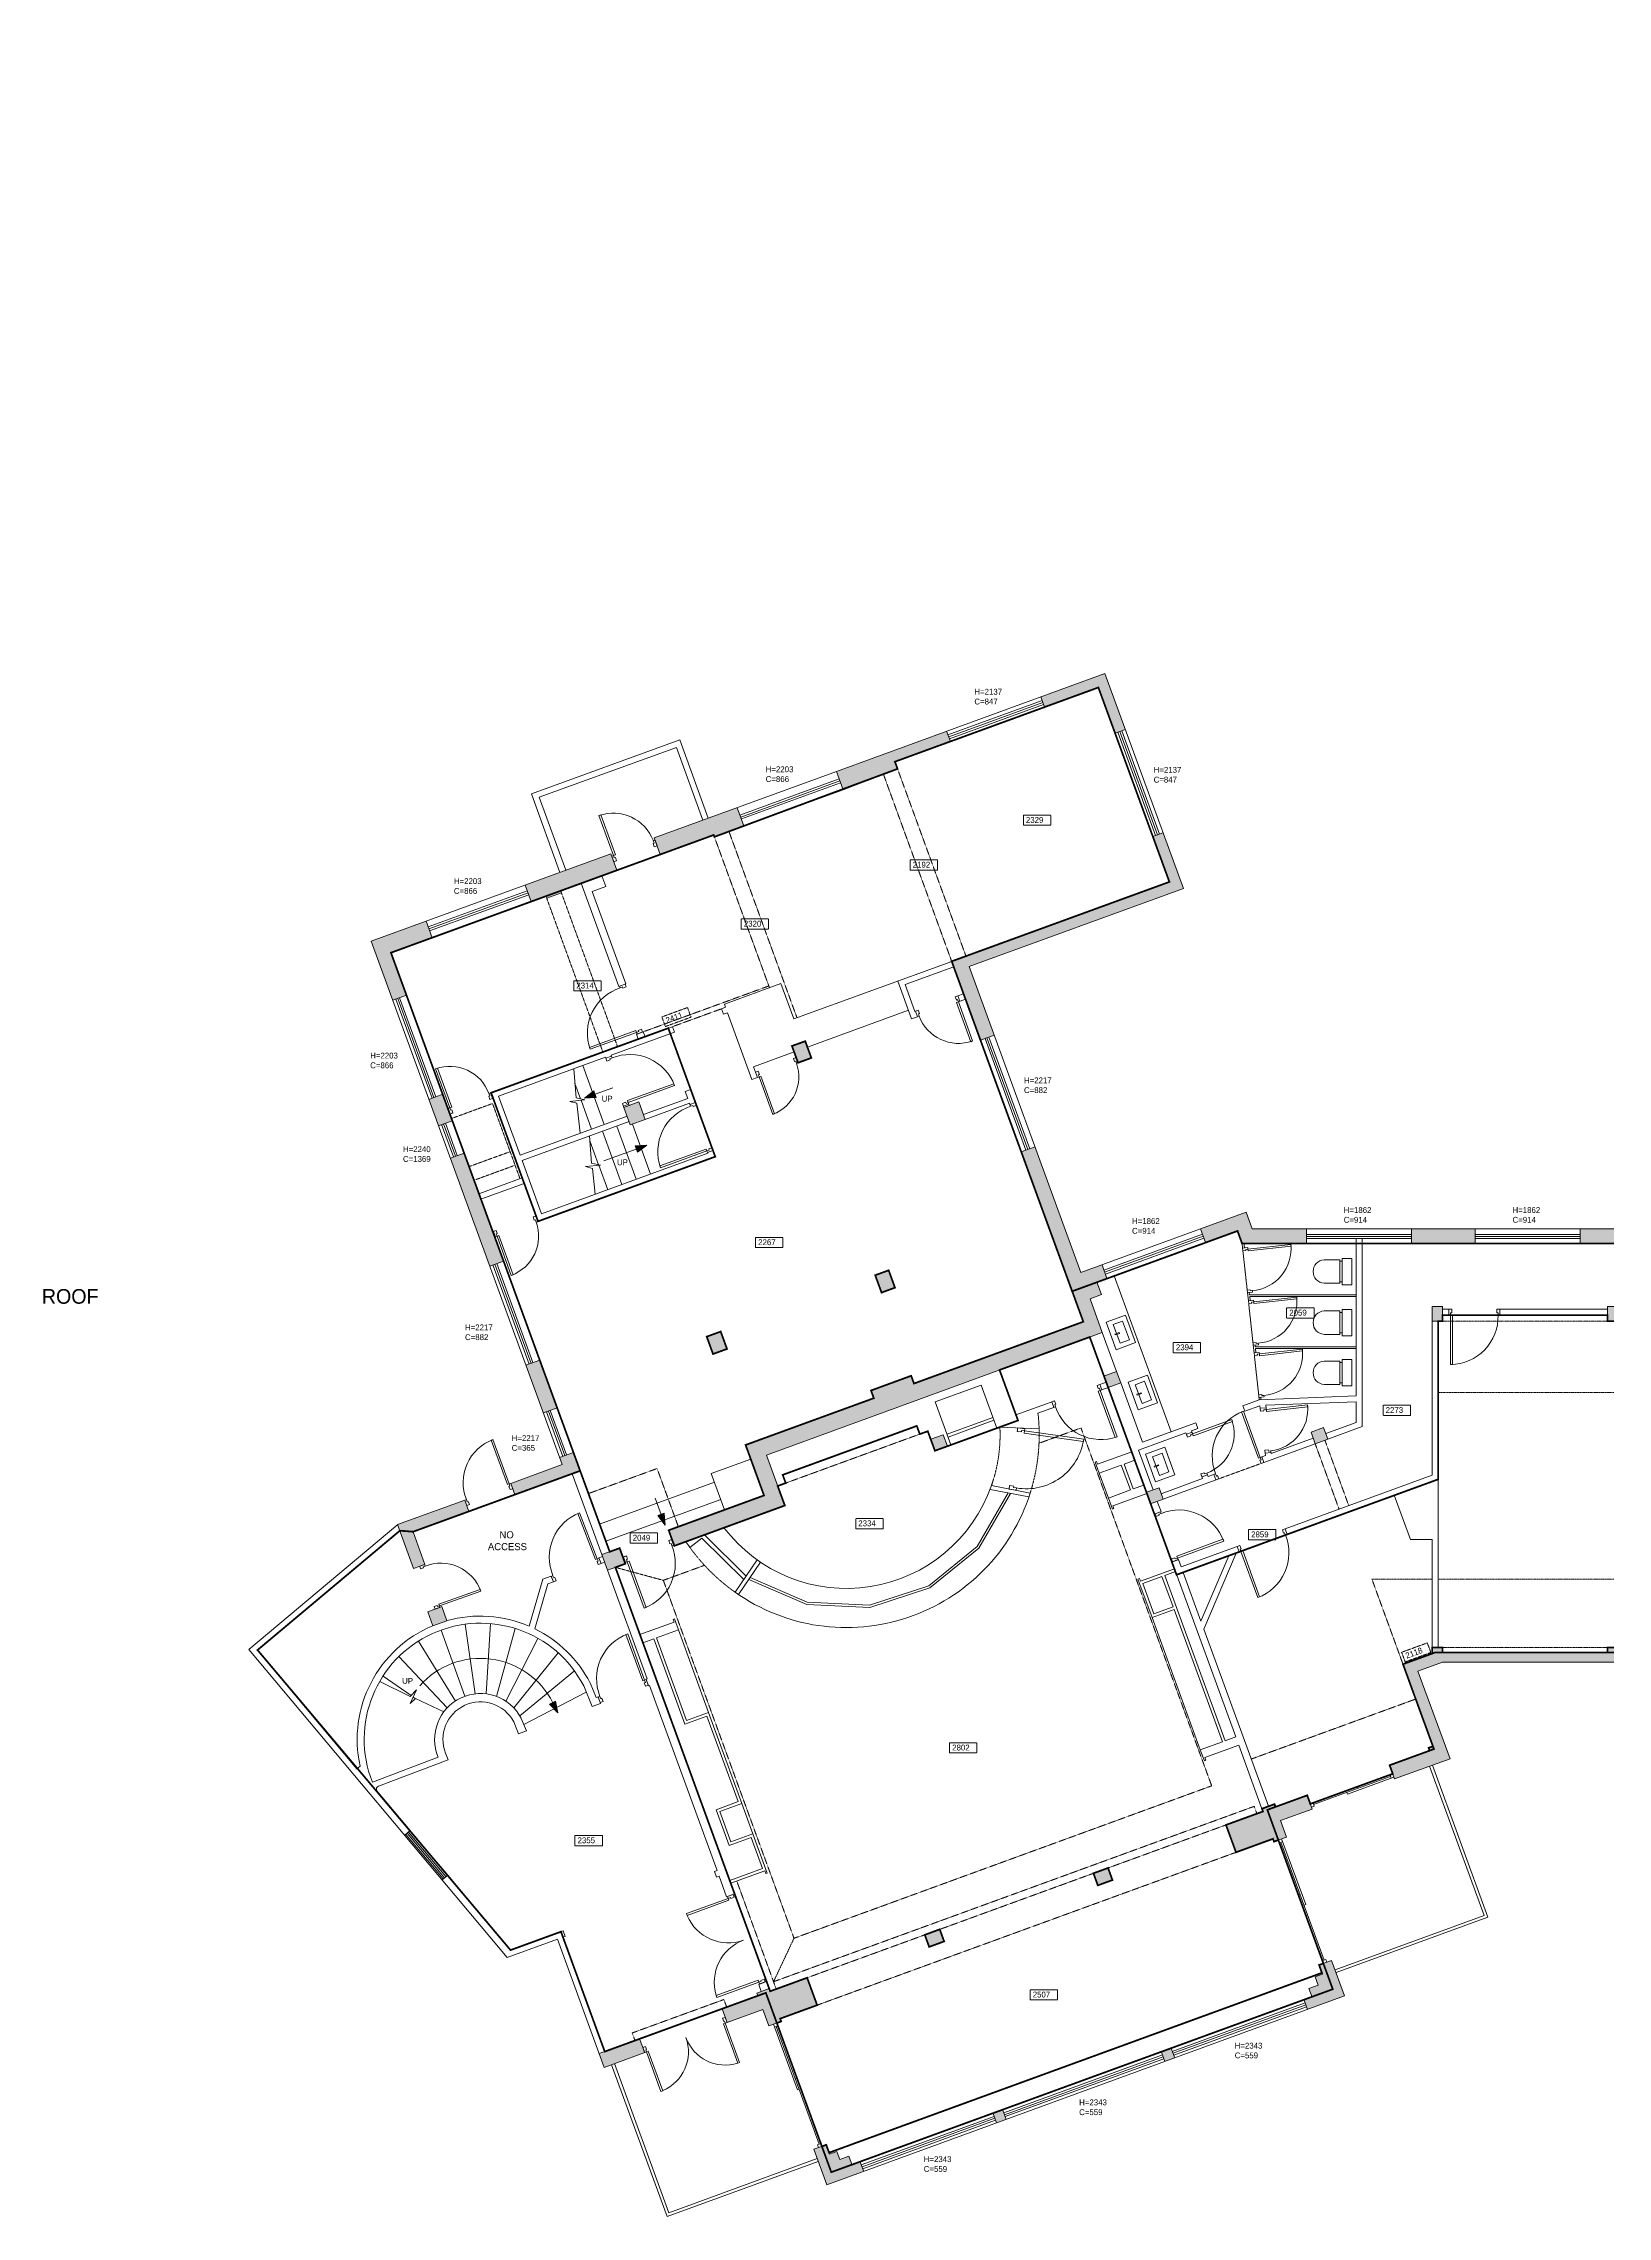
# Model space of a CAD drawing. Header units: millimetres. Extents: x 62976 to 1097852, y -110926 to 167100.
# Drawn here: x 516818 to 543487, y -39413 to -2348 of the extents above; entities that cross this region are included whole.
import ezdxf

# ---------------------------------------------------------------- set-up
doc = ezdxf.new("R2010")
doc.units = ezdxf.units.MM
doc.linetypes.add('HIDDENX2', pattern=[0.75, 0.5, -0.25])
for name, color, linetype, lineweight in [('BLOCKS', 8, 'Continuous', 15), ('Ceiling', 45, 'HIDDENX2', 15), ('Ceiling tag', 1, 'Continuous', 15), ('GIA', 84, 'Continuous', 15), ('NIA', 30, 'Continuous', 15), ('NOTES', 162, 'Continuous', 15), ('Partitions', 155, 'Continuous', 15), ('Stairs', 8, 'Continuous', 15), ('WALLS', 7, 'Continuous', 15)]:
    doc.layers.add(name, color=color, linetype=linetype, lineweight=lineweight)
doc.layers.add('Whatch', color=7, linetype='Continuous', lineweight=15, true_color=0xa8a8a8)
doc.styles.add('Century Gothic', font='GOTHIC.TTF')

# ---------------------------------------------------------------- blocks, each defined once
blk = doc.blocks.new('DOOR 840')
at = {"layer": 'BLOCKS'}
for p, q in [((-582, 249), (-582, -591)), ((-582, -591), (-582, 249)), ((-548, 249), (-582, 249)), ((-548, -591), (-548, 248)), ((-612, -691), (-612, -591)), ((-582, -591), (-612, -591)), ((-548, -591), (-582, -591)), ((-582, -632), (-582, -591)), ((228, -632), (228, -591)), ((228, -591), (258, -591)), ((258, -691), (258, -591)), ((-562, -691), (-612, -691)), ((-562, -632), (-582, -632)), ((-562, -691), (-562, -632)), ((208, -632), (228, -632)), ((208, -691), (208, -632)), ((208, -691), (258, -691))]:
    blk.add_line(p, q, dxfattribs=at)
blk.add_arc((-586, -565), 814, 358.1575, 89.7593, dxfattribs=at)
blk = doc.blocks.new('DOOR 710')
at = {"layer": 'BLOCKS'}
for p, q in [((-672, 483), (-672, -227)), ((-672, 483), (-637, 483)), ((-637, -227), (-637, 483)), ((-702, -327), (-702, -227)), ((-672, -227), (-702, -227)), ((-652, -327), (-702, -327)), ((-637, -227), (-672, -227)), ((-672, -268), (-672, -227)), ((-652, -268), (-672, -268)), ((-652, -327), (-652, -268)), ((18, -268), (38, -268)), ((18, -327), (18, -268)), ((18, -327), (68, -327)), ((38, -268), (38, -227)), ((38, -227), (68, -227)), ((68, -327), (68, -227))]:
    blk.add_line(p, q, dxfattribs=at)
blk.add_arc((-675, -231), 713, 0.2779, 89.7221, dxfattribs=at)
blk = doc.blocks.new('DOUBLE DOOR')
at = {"layer": 'BLOCKS'}
for p, q in [((-1520, -760), (-1555, -760)), ((-1555, -760), (-1555, -860)), ((-1555, -860), (-1505, -860)), ((-1520, -760), (-1520, -800)), ((-1520, -800), (-1505, -800)), ((-1505, -800), (-1505, -860)), ((-15, -800), (-15, -860)), ((0, -800), (-15, -800)), ((35, -860), (-15, -860)), ((0, -760), (35, -760)), ((0, -760), (0, -800)), ((35, -760), (35, -860))]:
    blk.add_line(p, q, dxfattribs=at)
for points in [[(-1485, -760), (-1485, 0), (-1520, 0), (-1520, -760)], [(-35, -760), (-35, 0), (0, 0), (0, -760)]]:
    blk.add_lwpolyline(points, close=True, dxfattribs=at)
for centre, start, end in [((-1521, -761), 0.0439, 87.2558), ((1, -761), 92.7442, 179.9561)]:
    blk.add_arc(centre, 761, start, end, dxfattribs=at)
blk = doc.blocks.new('sink wc')
at = {"layer": 'BLOCKS'}
for p, q in [((36043, 129595), (36543, 129595)), ((36043, 129245), (36043, 129595)), ((36123, 129495), (36285, 129495)), ((36123, 129325), (36123, 129495)), ((36285, 129525), (36285, 129448)), ((36285, 129525), (36300, 129525)), ((36300, 129448), (36285, 129448)), ((36300, 129525), (36300, 129448)), ((36300, 129495), (36463, 129495)), ((36463, 129495), (36463, 129325)), ((36543, 129595), (36543, 129245)), ((36543, 129245), (36043, 129245)), ((36463, 129325), (36123, 129325))]:
    blk.add_line(p, q, dxfattribs=at)
blk = doc.blocks.new('wc')
at = {"layer": 'BLOCKS'}
for p, q in [((37299, 129044), (36849, 129044)), ((36849, 129044), (36849, 128881)), ((36874, 129352), (36874, 129084)), ((36874, 129084), (36899, 129084)), ((36899, 129044), (36899, 129084)), ((36899, 129084), (37249, 129084)), ((37249, 129084), (37249, 129044)), ((37274, 129084), (37249, 129084)), ((37274, 129084), (37274, 129352)), ((37299, 128881), (37299, 129044)), ((36849, 128881), (37299, 128881))]:
    blk.add_line(p, q, dxfattribs=at)
blk.add_arc((37074, 129339), 200, 3.8042, 176.1958, dxfattribs=at)

msp = doc.modelspace()

# ---------------------------------------------------------------- hatches: boundary and pattern name
at = {"layer": 'Stairs'}
for points in [[(526242, -20324), (526203, -20215), (526042, -20337)], [(526906, -21152), (526945, -21261), (527106, -21140)], [(527403, -27419), (527294, -27458), (527416, -27619)], [(525551, -30624), (525448, -30677), (525589, -30821)]]:
    msp.add_hatch(color=256, dxfattribs=at).paths.add_polyline_path(points)
at = {"layer": 'Whatch', "ltscale": 2}
h = msp.add_hatch(color=256, dxfattribs=at)
h.dxf.hatch_style = 1
h.paths.add_polyline_path([(530746, -38484), (530608, -38535), (530553, -38385), (530396, -38443), (530345, -38304), (530223, -38349), (530165, -38190), (529954, -38267), (530176, -38873), (530805, -38644)])
h.paths.add_polyline_path([(530010, -35808), (529839, -35341), (529209, -35571), (529192, -35524), (528981, -35601), (528998, -35648), (528389, -35870), (528474, -36105), (529084, -35882), (529187, -36163), (529397, -36086), (529379, -36038)])
h.paths.add_polyline_path([(527037, -36530), (526983, -36383), (526292, -36635), (526378, -36870), (527069, -36618)])
h.paths.add_polyline_path([(533176, -37597), (533010, -37658), (533068, -37818), (533234, -37757)])
h.paths.add_polyline_path([(532100, -34515), (531845, -34609), (531920, -34814), (532175, -34721)])
h.paths.add_polyline_path([(534970, -33468), (534721, -33559), (534796, -33765), (535045, -33674)])
h.paths.add_polyline_path([(536049, -36549), (535881, -36610), (535939, -36770), (536107, -36709)])
h.paths.add_polyline_path([(539003, -35651), (538782, -35045), (538568, -35123), (538626, -35282), (538503, -35326), (538554, -35465), (538396, -35523), (538451, -35672), (538313, -35723), (538371, -35882)])
h.paths.add_polyline_path([(537911, -32660), (538451, -32463), (538366, -32229), (537826, -32426), (537809, -32379), (537595, -32457), (537612, -32504), (536981, -32734), (537152, -33201), (537782, -32971), (537800, -33019), (538014, -32941)])
h.paths.add_polyline_path([(540255, -30112), (540674, -29959), (549631, -29959), (549631, -31554), (549799, -31554), (549799, -29930), (549828, -29930), (549828, -29706), (549651, -29706), (549651, -29791), (546673, -29791), (546673, -29706), (546496, -29706), (546496, -29791), (543664, -29791), (543664, -29706), (543487, -29706), (543487, -29791), (540674, -29791), (540674, -29706), (540497, -29706), (540497, -29811), (539999, -29992), (540510, -31393), (540435, -31420), (540453, -31467), (539771, -31716), (539857, -31950), (540801, -31606)])
h.paths.add_polyline_path([(562094, -28300), (561844, -28300), (561844, -28347), (561790, -28347), (561790, -28631), (561844, -28631), (561844, -29791), (558963, -29791), (558963, -29706), (558786, -29706), (558786, -29791), (555899, -29791), (555899, -29706), (555722, -29706), (555722, -29791), (552841, -29791), (552841, -29706), (552664, -29706), (552664, -29958), (552704, -29958), (552704, -31554), (552871, -31554), (552871, -29959), (561844, -29959), (561844, -31533), (562094, -31533)])
h.paths.add_polyline_path([(562094, -22618), (561080, -22618), (561080, -19756), (563146, -19756), (563146, -19645), (561465, -19645), (561465, -19499), (560805, -19499), (560805, -19680), (560832, -19680), (560832, -22618), (555380, -22618), (555380, -22396), (555036, -22396), (555036, -22618), (553519, -22618), (553519, -22865), (561844, -22865), (561844, -25269), (561790, -25269), (561790, -25553), (561844, -25553), (561844, -25600), (562094, -25600)])
h.paths.add_polyline_path([(558963, -23890), (558798, -23890), (558798, -24142), (558963, -24142)], flags=17)
h.paths.add_polyline_path([(555899, -23890), (555722, -23890), (555722, -24142), (555899, -24142)], flags=17)
h.paths.add_polyline_path([(552869, -23890), (552664, -23890), (552664, -24142), (552869, -24142)])
h.paths.add_polyline_path([(549798, -23890), (549593, -23890), (549593, -24142), (549798, -24142)])
h.paths.add_polyline_path([(546763, -23890), (546558, -23890), (546558, -24142), (546763, -24142)])
h.paths.add_polyline_path([(543664, -23890), (543487, -23890), (543487, -24142), (543664, -24142)])
h.paths.add_polyline_path([(544089, -22566), (543020, -22566), (543020, -22816), (544089, -22816)])
h.paths.add_polyline_path([(547077, -21648), (546827, -21648), (546827, -22566), (545878, -22566), (545878, -22816), (547077, -22816)])
h.paths.add_polyline_path([(540674, -23890), (540497, -23890), (540497, -24142), (540674, -24142)])
h.paths.add_polyline_path([(541231, -22566), (540142, -22566), (540142, -22816), (541231, -22816)])
h.paths.add_polyline_path([(538353, -22566), (537430, -22566), (537327, -22282), (536547, -22567), (536633, -22801), (537178, -22603), (537255, -22816), (538353, -22816)])
h.paths.add_polyline_path([(538645, -25958), (538431, -26036), (538502, -26232), (538716, -26153)])
h.paths.add_polyline_path([(535839, -26982), (535625, -27060), (535696, -27256), (535910, -27178)])
h.paths.add_polyline_path([(535116, -25000), (534901, -25078), (534973, -25274), (535187, -25195)])
h.paths.add_polyline_path([(534872, -24334), (534663, -23760), (534857, -23689), (534780, -23478), (534952, -23415), (534867, -23180), (534508, -23311), (533725, -21166), (533490, -21252), (534548, -24151), (531661, -25205), (531613, -25073), (530928, -25324), (530976, -25455), (528790, -26253), (529104, -27114), (527478, -27708), (527575, -27974), (529459, -27286), (529145, -26425)])
h.paths.add_polyline_path([(532161, -26078), (531947, -26157), (532018, -26352), (532232, -26274)], flags=17)
h.paths.add_polyline_path([(526642, -28013), (526338, -28124), (526435, -28390), (526739, -28279)])
h.paths.add_polyline_path([(525969, -26694), (525854, -26380), (525619, -26466), (525664, -26588), (524786, -26908), (524856, -27100)])
h.paths.add_polyline_path([(524072, -27386), (524002, -27194), (522858, -27612), (522857, -27612), (523128, -28361), (523322, -28291), (523121, -27733)])
h.paths.add_polyline_path([(523610, -29011), (523373, -29097), (523459, -29336), (523696, -29250)])
h.paths.add_polyline_path([(528365, -24319), (528127, -24406), (528235, -24702), (528473, -24615)], flags=17)
h.paths.add_polyline_path([(525280, -24807), (525045, -24892), (525342, -25706), (525577, -25620)])
h.paths.add_polyline_path([(531229, -23274), (531000, -23358), (531108, -23654), (531337, -23570)], flags=17)
h.paths.add_polyline_path([(523991, -21274), (523756, -21360), (524428, -23201), (524663, -23116)])
h.paths.add_polyline_path([(523625, -20272), (523390, -20358), (523554, -20807), (523789, -20722)])
h.paths.add_polyline_path([(523444, -17601), (523341, -17320), (522406, -17661), (522773, -18667), (523008, -18581), (522743, -17857)])
h.paths.add_polyline_path([(526597, -16451), (526494, -16169), (525032, -16702), (525135, -16984), (525386, -16893), (525398, -16925), (525649, -16834), (525637, -16801)])
h.paths.add_polyline_path([(528246, -15849), (528258, -15881), (528507, -15791), (528761, -15693), (528648, -15383), (527231, -15900), (527334, -16181)])
h.paths.add_polyline_path([(526969, -20402), (526713, -20495), (526823, -20794), (527078, -20701)])
h.paths.add_polyline_path([(529807, -19366), (529580, -19448), (529685, -19734), (529911, -19651)])
h.paths.add_polyline_path([(532603, -18092), (536254, -16760), (535907, -15811), (535733, -15875), (536016, -16649), (532304, -18004), (532795, -19348), (533030, -19262)])
h.paths.add_polyline_path([(531381, -14721), (531336, -14599), (532282, -14254), (532218, -14079), (530339, -14765), (530452, -15076)])
h.paths.add_polyline_path([(534916, -13095), (533822, -13494), (533886, -13668), (534805, -13333), (535090, -14113), (535265, -14050)])
h.paths.add_polyline_path([(548938, -19524), (546827, -19524), (546827, -20740), (547077, -20740), (547077, -19774), (548938, -19774)])
h.paths.add_polyline_path([(553761, -19524), (553441, -19524), (551638, -19524), (551638, -19774), (553761, -19774)])
h.paths.add_polyline_path([(553761, -16411), (553441, -16411), (553441, -16803), (553761, -16803)])
h.paths.add_polyline_path([(553650, -12275), (550335, -12275), (550335, -10376), (546574, -10376), (546574, -9862), (546317, -9862), (546317, -10632), (550078, -10632), (550078, -12531), (553441, -12531), (553441, -13690), (553761, -13690), (553761, -13450), (553650, -13450)])
h.paths.add_polyline_path([(546836, -7382), (546874, -7382), (546874, -7290), (546855, -7290), (546855, -2421), (546598, -2348), (546598, -7290), (546317, -7290), (546317, -8049), (546574, -8049), (546574, -7629), (546836, -7629)])
h.paths.add_polyline_path([(548953, -2969), (548696, -2905), (548696, -7290), (548677, -7290), (548677, -7382), (548715, -7382), (548715, -7629), (551844, -7629), (551844, -8043), (552015, -8043), (552015, -7457), (548953, -7457)])
h.paths.add_polyline_path([(561051, -11048), (558824, -11048), (558824, -8985), (558624, -8985), (558624, -11248), (560851, -11248), (560851, -13448), (560787, -13448), (560787, -13658), (561668, -13658), (561668, -13448), (563146, -13448), (563146, -13336), (561051, -13336)])
h.paths.add_polyline_path([(560995, -16511), (560785, -16511), (560785, -16668), (560995, -16668)])

# ---------------------------------------------------------------- linework, layer by layer
at = {"layer": 'BLOCKS', "ltscale": 2}
for p, q in [((532241, -14141), (533844, -13556)), ((532253, -14174), (533856, -13589)), ((532265, -14207), (533868, -13621)), ((532282, -14254), (533886, -13668)), ((535170, -14084), (535813, -15846)), ((535203, -14072), (535846, -15834)), ((535090, -14113), (535733, -15875)), ((535137, -14096), (535780, -15858)), ((528694, -15510), (530385, -14893)), ((528706, -15543), (530397, -14926)), ((528718, -15576), (530409, -14959)), ((528761, -15693), (530452, -15076)), ((523377, -17418), (525068, -16801)), ((523389, -17451), (525080, -16834)), ((523401, -17484), (525092, -16867)), ((523444, -17601), (525135, -16984)), ((522826, -18648), (523443, -20339)), ((522858, -18636), (523476, -20327)), ((522891, -18624), (523508, -20315)), ((523009, -18581), (523626, -20272)), ((523789, -20722), (523991, -21274)), ((523607, -20788), (523808, -21341)), ((523640, -20776), (523841, -21329)), ((523673, -20764), (523874, -21317)), ((524481, -23182), (525098, -24873)), ((524513, -23170), (525131, -24861)), ((524546, -23158), (525164, -24849)), ((525280, -24807), (524663, -23116)), ((525395, -25687), (525672, -26447)), ((525428, -25675), (525705, -26435)), ((525460, -25663), (525738, -26423)), ((525577, -25620), (525854, -26380)), ((528204, -26740), (528431, -27360)), ((532739, -27986), (533269, -27072)), ((532769, -28012), (533309, -27080)), ((531914, -28656), (532739, -27986)), ((531933, -28691), (532769, -28012)), ((528868, -28512), (529842, -28937)), ((528845, -28545), (529833, -28976)), ((530904, -28988), (531914, -28656)), ((530909, -29027), (531933, -28691)), ((529833, -28976), (530909, -29027)), ((529842, -28937), (530904, -28988)), ((539778, -31879), (539825, -31862)), ((538419, -32375), (539221, -32082)), ((538476, -32386), (539788, -31907)), ((539054, -32207), (539044, -32179)), ((539054, -32207), (539845, -31919)), ((539232, -32110), (539221, -32082)), ((539798, -31936), (539778, -31879)), ((538440, -32431), (538487, -32414)), ((538487, -32414), (538466, -32358)), ((538340, -34093), (537930, -32972)), ((537891, -33039), (537874, -32992)), ((537948, -33019), (537891, -33039)), ((538653, -35038), (537919, -33029)), ((538243, -33915), (538215, -33926)), ((538642, -35096), (538215, -33926)), ((538340, -34093), (538312, -34103)), ((538681, -35028), (538625, -35049)), ((538698, -35075), (538681, -35028)), ((530214, -38324), (538617, -35257)), ((530605, -38528), (538448, -35665)), ((536066, -36596), (538330, -35770)), ((536078, -36629), (538342, -35802)), ((536090, -36662), (538354, -35835)), ((529676, -37255), (529267, -36134)), ((529284, -36181), (529340, -36161)), ((530045, -38180), (529312, -36171)), ((529340, -36161), (529323, -36114)), ((533193, -37644), (535898, -36657)), ((533205, -37677), (535910, -36690)), ((529635, -37057), (529664, -37047)), ((530091, -38217), (529664, -37047)), ((533217, -37710), (535922, -36723)), ((529676, -37255), (529704, -37245)), ((530763, -38531), (533027, -37705)), ((530775, -38564), (533039, -37738)), ((530787, -38597), (533051, -37771)), ((530017, -38190), (530073, -38170)), ((530034, -38237), (530017, -38190))]:
    msp.add_line(p, q, dxfattribs=at)
at = {"layer": 'BLOCKS'}
for p, q in [((525141, -15147), (527668, -14225)), ((525272, -15206), (527609, -14357)), ((527609, -14357), (528060, -15597)), ((527668, -14225), (528152, -15563)), ((525625, -16486), (525141, -15147)), ((525723, -16450), (525272, -15206)), ((532795, -19348), (533490, -21252)), ((532873, -19320), (533568, -21224)), ((532906, -19308), (533601, -21212)), ((532939, -19296), (533634, -21200)), ((534900, -23271), (536580, -22658)), ((534912, -23304), (536592, -22690)), ((534924, -23337), (536604, -22723)), ((534952, -23415), (536633, -22801)), ((538353, -22663), (540142, -22663)), ((538353, -22698), (540142, -22698)), ((538353, -22733), (540142, -22733)), ((539203, -22816), (538353, -22816)), ((540142, -22816), (539303, -22816)), ((541231, -22663), (543020, -22663)), ((541231, -22698), (543020, -22698)), ((541231, -22733), (543020, -22733)), ((541231, -22816), (543020, -22816)), ((535076, -23370), (536047, -26029)), ((533008, -25785), (532225, -26071)), ((533025, -25832), (532242, -26118)), ((532291, -26252), (533074, -25966)), ((528204, -26740), (528878, -26494)), ((526301, -27604), (528259, -26889)), ((534976, -27159), (534821, -26732)), ((526407, -27895), (528365, -27181)), ((535720, -29197), (536543, -31452)), ((528160, -30815), (527646, -29407)), ((528915, -32884), (528726, -32367)), ((523634, -33655), (522995, -32895)), ((523657, -33635), (523018, -32876)), ((523680, -33616), (523041, -32857)), ((523710, -33591), (523070, -32832))]:
    msp.add_line(p, q, dxfattribs=at)
at = {"layer": 'BLOCKS', "ltscale": 2}
for radius, start, end in [(2620, 217.1857, 340.7472), (3287, 234.7589, 342.4395)]:
    msp.add_arc((530509, -26081), radius, start, end, dxfattribs=at)
at = {"layer": 'Ceiling', "ltscale": 2}
for p, q in [((531140, -14813), (532304, -18004)), ((531381, -14721), (532547, -17915)), ((528258, -15881), (529197, -18453)), ((528507, -15791), (529666, -18967)), ((527045, -19206), (529186, -18424)), ((527541, -19119), (528377, -18814)), ((540674, -24142), (543487, -24142)), ((540597, -25359), (548357, -25359)), ((529474, -26903), (531760, -26068)), ((533793, -26224), (534509, -25963)), ((536737, -32067), (534509, -25963)), ((538502, -26232), (538910, -27349)), ((538667, -26171), (539075, -27289)), ((526110, -27082), (527281, -26655)), ((527643, -27648), (527281, -26655)), ((526570, -28341), (527387, -28562)), ((527387, -28562), (528089, -28306)), ((527387, -28562), (529615, -34667)), ((539469, -28541), (540497, -28541)), ((539469, -28541), (539999, -29992)), ((540597, -28541), (548357, -28541)), ((540674, -29706), (543487, -29706)), ((537413, -31610), (540216, -30587)), ((529615, -34667), (536737, -32067)), ((529267, -35408), (537463, -32417)), ((537508, -32541), (537463, -32417)), ((534970, -33468), (536981, -32734)), ((530010, -35808), (537152, -33201)), ((528640, -33692), (529312, -35533)), ((532064, -34529), (534721, -33559)), ((529615, -34667), (529267, -35408)), ((529839, -35341), (531845, -34609)), ((526857, -36282), (528420, -35712)), ((528420, -35712), (528468, -35841)), ((526857, -36282), (526904, -36412))]:
    msp.add_line(p, q, dxfattribs=at)
at = {"layer": 'Ceiling'}
for p, q in [((525398, -16925), (526356, -19551)), ((525649, -16834), (526607, -19459)), ((523775, -20685), (524475, -20429)), ((524475, -20429), (524944, -21712)), ((524075, -21505), (524775, -21250)), ((524160, -21738), (524860, -21482)), ((537343, -23611), (537269, -22939)), ((537441, -24509), (537368, -23837)), ((537539, -25400), (537465, -24728)), ((536858, -26831), (537582, -26567))]:
    msp.add_line(p, q, dxfattribs=at)
for points in [[(533526, -15510), (533992, -15510), (533992, -15684), (533526, -15684)], [(531595, -16274), (532062, -16274), (532062, -16448), (531595, -16448)], [(528716, -17279), (529182, -17279), (529182, -17454), (528716, -17454)], [(525860, -18335), (526327, -18335), (526327, -18509), (525860, -18509)], [(527362, -18952), (527800, -18792), (527860, -18956), (527422, -19116)], [(528960, -22713), (529427, -22713), (529427, -22887), (528960, -22887)], [(538015, -23914), (538482, -23914), (538482, -24088), (538015, -24088)], [(536082, -24504), (536549, -24504), (536549, -24679), (536082, -24679)], [(539659, -25575), (540126, -25575), (540126, -25749), (539659, -25749)], [(526821, -27754), (527288, -27754), (527288, -27929), (526821, -27929)], [(530668, -27507), (531134, -27507), (531134, -27681), (530668, -27681)], [(537366, -27696), (537833, -27696), (537833, -27871), (537366, -27871)], [(539976, -29789), (540414, -29629), (540474, -29793), (540036, -29953)], [(532268, -31332), (532735, -31332), (532735, -31507), (532268, -31507)], [(525881, -32914), (526348, -32914), (526348, -33089), (525881, -33089)], [(533641, -35545), (534108, -35545), (534108, -35719), (533641, -35719)]]:
    msp.add_lwpolyline(points, close=True, dxfattribs=at)
at = {"layer": 'Ceiling', "ltscale": 2}
for radius, start, end in [(2620, 340.7472, 2.9184), (3287, 342.4395, 1.7697), (3287, 215.7385, 234.7589)]:
    msp.add_arc((530509, -26081), radius, start, end, dxfattribs=at)
at = {"layer": 'GIA', "ltscale": 2, "const_width": 30}
msp.add_lwpolyline([(549799, -29791), (540550, -29791), (539999, -29992), (540527, -31440), (539771, -31716), (539825, -31862), (538419, -32375), (538366, -32229), (537686, -32477), (538802, -35536), (530251, -38657), (529135, -35598), (526388, -36600), (525642, -34555), (524782, -34869), (520468, -29751), (522895, -27715), (523121, -27733), (525969, -26694), (522743, -17857), (528246, -15849), (528258, -15881), (531381, -14721), (531336, -14599), (534805, -13333), (536016, -16649), (532304, -18004), (534358, -23632), (537178, -22603), (537255, -22816), (547077, -22816)], dxfattribs=at)
at = {"layer": 'NIA', "ltscale": 2, "const_width": 30}
msp.add_lwpolyline([(543664, -29706), (543487, -29706), (543487, -29791), (540674, -29791), (540674, -29706), (540497, -29706), (540497, -29811), (539999, -29992), (540510, -31393), (540435, -31420), (540453, -31467), (539771, -31716), (539825, -31862), (538419, -32375), (538366, -32229), (537826, -32426), (537809, -32379), (537595, -32457), (537612, -32504), (536981, -32734), (537152, -33201), (537782, -32971), (537800, -33019), (537874, -32992), (538642, -35096), (538568, -35123), (538617, -35257), (530214, -38324), (530165, -38190), (530091, -38217), (529323, -36114), (529397, -36086), (529379, -36038), (530010, -35808), (529839, -35341), (529209, -35571), (526570, -28341), (526739, -28279), (526642, -28013), (526473, -28075), (522743, -17857), (528246, -15849), (528258, -15881), (531381, -14721), (531336, -14599), (534805, -13333), (536016, -16649), (532304, -18004), (534548, -24151), (531661, -25205), (531613, -25073), (530928, -25324), (530976, -25455), (528790, -26253), (529104, -27114), (527478, -27708), (527575, -27974), (529459, -27286), (529337, -26953), (529474, -26903), (529423, -26763), (531709, -25928), (531760, -26068), (531896, -26019), (532018, -26352), (533435, -25835), (533120, -24974), (534658, -24412), (535373, -26371), (535625, -27060), (536138, -28467), (540597, -26840), (540597, -24142), (540674, -24142), (540674, -24039), (543487, -24039), (543487, -24142), (543664, -24142)], dxfattribs=at)
for points in [[(525251, -22439), (528272, -21336), (527472, -19144), (524451, -20246)], [(529580, -19448), (529807, -19366), (529911, -19651), (529685, -19734)], [(531000, -23358), (531229, -23274), (531337, -23570), (531108, -23654)], [(528127, -24406), (528365, -24319), (528473, -24615), (528235, -24702)], [(534721, -33559), (534970, -33468), (535045, -33674), (534796, -33765)], [(531845, -34609), (532100, -34515), (532175, -34721), (531920, -34814)]]:
    msp.add_lwpolyline(points, close=True, dxfattribs=at)
at = {"layer": 'Partitions', "ltscale": 2}
for p, q in [((525989, -16672), (526631, -18431)), ((526341, -16544), (526408, -16726)), ((526171, -16813), (526408, -16726)), ((526171, -16813), (526746, -18389)), ((529614, -18986), (532304, -18004)), ((531510, -18397), (532338, -18095)), ((526631, -18431), (526746, -18389)), ((528430, -18734), (529393, -18382)), ((529393, -18382), (529614, -18986)), ((531383, -18340), (531619, -18986)), ((531510, -18397), (531678, -18858)), ((528377, -18814), (528449, -18787)), ((528411, -18907), (528377, -18814)), ((528411, -18907), (528483, -18881)), ((528430, -18734), (528449, -18787)), ((528483, -18881), (528899, -20021)), ((529844, -19467), (531565, -18839)), ((531678, -18858), (531688, -18855)), ((532411, -18591), (532506, -18556)), ((532446, -18685), (532540, -18650)), ((526496, -19607), (527575, -19213)), ((526929, -19248), (527045, -19206)), ((526929, -19248), (526959, -19331)), ((527045, -19206), (527075, -19289)), ((527075, -19289), (527541, -19119)), ((527575, -19213), (527541, -19119)), ((531619, -18986), (531722, -18949)), ((524415, -20259), (526959, -19331)), ((524579, -20306), (526402, -19641)), ((526402, -19641), (526425, -19705)), ((526496, -19607), (526512, -19652)), ((528926, -19802), (529617, -19550)), ((528899, -20021), (528993, -19986)), ((528926, -19802), (528993, -19986)), ((524431, -20360), (524485, -20340)), ((524485, -20340), (524981, -21699)), ((524579, -20306), (524945, -21308)), ((526778, -20381), (526807, -20460)), ((527047, -20617), (527803, -20341)), ((527760, -20224), (527854, -20190)), ((527760, -20224), (527803, -20341)), ((527854, -20190), (527953, -20461)), ((523714, -20515), (523781, -20491)), ((523749, -20609), (523802, -20590)), ((524945, -21308), (526768, -20643)), ((524980, -21402), (526802, -20737)), ((526689, -20429), (526713, -20495)), ((527078, -20701), (527834, -20425)), ((527834, -20425), (527852, -20477)), ((524980, -21402), (525311, -22311)), ((525219, -22451), (528272, -21336)), ((525311, -22311), (528144, -21277)), ((528118, -21205), (528144, -21277)), ((528217, -21185), (528272, -21336)), ((524244, -21968), (524981, -21699)), ((524278, -22062), (525016, -21793)), ((525016, -21793), (525217, -22345)), ((524480, -22614), (524537, -22593)), ((525166, -22364), (525217, -22345)), ((524514, -22708), (524585, -22682))]:
    msp.add_line(p, q, dxfattribs=at)
at = {"layer": 'Partitions'}
for p, q in [((537264, -22896), (537255, -22816)), ((537294, -22892), (537285, -22813)), ((539203, -22733), (539203, -25416)), ((539303, -22733), (539303, -25939)), ((537363, -23794), (537348, -23655)), ((537381, -23690), (537377, -23652)), ((537381, -23690), (539203, -23690)), ((537393, -23790), (537385, -23720)), ((537385, -23720), (539203, -23720)), ((540674, -23939), (540831, -23939)), ((540845, -24039), (540674, -24039)), ((541601, -23939), (543487, -23939)), ((543487, -24039), (541621, -24039)), ((534901, -25078), (534658, -24412)), ((535116, -25000), (534872, -24334)), ((540497, -24142), (540497, -26770)), ((540597, -24142), (540597, -29706)), ((537460, -24684), (537446, -24553)), ((537479, -24578), (537476, -24550)), ((537479, -24578), (539203, -24578)), ((537490, -24681), (537482, -24608)), ((537482, -24608), (539203, -24608)), ((533400, -25741), (533120, -24974)), ((534938, -25180), (534783, -25236)), ((535556, -26208), (535187, -25195)), ((532806, -25232), (532023, -25518)), ((532291, -26252), (532023, -25518)), ((533074, -25966), (532806, -25232)), ((534060, -25500), (533400, -25741)), ((534973, -25274), (534804, -25335)), ((535373, -26371), (534973, -25274)), ((537266, -25584), (537548, -25481)), ((537548, -25481), (537544, -25443)), ((539203, -25416), (537548, -25481)), ((537578, -25478), (537574, -25440)), ((539203, -25516), (537659, -25577)), ((539203, -25516), (539203, -25869)), ((529423, -26763), (531709, -25928)), ((531760, -26068), (531709, -25928)), ((534075, -25601), (533775, -25711)), ((535556, -26208), (536467, -25876)), ((536501, -25970), (536467, -25876)), ((537300, -25678), (537266, -25584)), ((537300, -25678), (537559, -25584)), ((537570, -25678), (537559, -25584)), ((537671, -25682), (537659, -25577)), ((538682, -26059), (539203, -25869)), ((538716, -26153), (539303, -25939)), ((531896, -26019), (531760, -26068)), ((531947, -26157), (531896, -26019)), ((532291, -26252), (532232, -26274)), ((533125, -25948), (533074, -25966)), ((533125, -25948), (533794, -25980)), ((535489, -26339), (536298, -26044)), ((536298, -26044), (536325, -26118)), ((536392, -26010), (536501, -25970)), ((536392, -26010), (536424, -26097)), ((537582, -26567), (538502, -26232)), ((537749, -26400), (538468, -26138)), ((534775, -26536), (534752, -26544)), ((534821, -26732), (534752, -26544)), ((534775, -26536), (534793, -26583)), ((535373, -26371), (534793, -26583)), ((534821, -26732), (535196, -26595)), ((535352, -27021), (535196, -26595)), ((535243, -26578), (535425, -26512)), ((535399, -27004), (535243, -26578)), ((535580, -26938), (535425, -26512)), ((535738, -27019), (535489, -26339)), ((537534, -26478), (537653, -26435)), ((537653, -26435), (537643, -26344)), ((537749, -26400), (537744, -26353)), ((526338, -28124), (525834, -26743)), ((525969, -26694), (526473, -28075)), ((529337, -26953), (529474, -26903)), ((529474, -26903), (529423, -26763)), ((532958, -27012), (533621, -27140)), ((532982, -26945), (533643, -27073)), ((534976, -27159), (535352, -27021)), ((535399, -27004), (535580, -26938)), ((535876, -27084), (536583, -26825)), ((535910, -27178), (536858, -26831)), ((536555, -26747), (536583, -26825)), ((536656, -26732), (536677, -26791)), ((536677, -26791), (536805, -26744)), ((537989, -27685), (540497, -26770)), ((535045, -27347), (534976, -27159)), ((535068, -27338), (535045, -27347)), ((535632, -27079), (535051, -27291)), ((535068, -27338), (535051, -27291)), ((535760, -27432), (535696, -27256)), ((535873, -27390), (535760, -27432)), ((535873, -27390), (535809, -27215)), ((538024, -27779), (539851, -27112)), ((540127, -27867), (539851, -27112)), ((522895, -27715), (520468, -29751)), ((528798, -28490), (528088, -27786)), ((526288, -28177), (526348, -28154)), ((526699, -28168), (526756, -28147)), ((527480, -27883), (527535, -27863)), ((527561, -27960), (527569, -27957)), ((527841, -28001), (528043, -27840)), ((528758, -28549), (528043, -27840)), ((536217, -28332), (537172, -27984)), ((536251, -28426), (537029, -28143)), ((536554, -29257), (537029, -28143)), ((536605, -29395), (537157, -28096)), ((537157, -28096), (537206, -28078)), ((540127, -27867), (540497, -27867)), ((540497, -27867), (540497, -29706)), ((525334, -28544), (525476, -28490)), ((525513, -28587), (525476, -28490)), ((526325, -28275), (526288, -28177)), ((526325, -28275), (526384, -28252)), ((527111, -30244), (526435, -28390)), ((526570, -28341), (526989, -29488)), ((526733, -28262), (526744, -28258)), ((528612, -28766), (528985, -28214)), ((528670, -28806), (529043, -28253)), ((535504, -28531), (535480, -28540)), ((535720, -29197), (535480, -28540)), ((535504, -28531), (535521, -28578)), ((536101, -28366), (535521, -28578)), ((535890, -28496), (535561, -28616)), ((536079, -29013), (535890, -28496)), ((536119, -28413), (535937, -28479)), ((536966, -31297), (535937, -28479)), ((536171, -28208), (536059, -28249)), ((536101, -28366), (536059, -28249)), ((537147, -31231), (536119, -28413)), ((536217, -28332), (536171, -28208)), ((536554, -29257), (536251, -28426)), ((525334, -28544), (525099, -29344)), ((525196, -29388), (525420, -28623)), ((525420, -28623), (525513, -28587)), ((535750, -29133), (535561, -28616)), ((526989, -29488), (527571, -29275)), ((527554, -29228), (527577, -29219)), ((527554, -29228), (527571, -29275)), ((527646, -29407), (527577, -29219)), ((536096, -29060), (535720, -29197)), ((536079, -29013), (535750, -29133)), ((536919, -31314), (536096, -29060)), ((527040, -29628), (527223, -29562)), ((527040, -29628), (528520, -33683)), ((527754, -31017), (527223, -29562)), ((527270, -29544), (527646, -29407)), ((527784, -30953), (527270, -29544)), ((537707, -32416), (536605, -29395)), ((522162, -31777), (520468, -29751)), ((526172, -30715), (526030, -30363)), ((526240, -30562), (526140, -30313)), ((527111, -30244), (527095, -30250)), ((527136, -30363), (527095, -30250)), ((527152, -30357), (527136, -30363)), ((528305, -33514), (527152, -30357)), ((526318, -30661), (526172, -30715)), ((526277, -30549), (526240, -30562)), ((526318, -30661), (526277, -30549)), ((524836, -30976), (524919, -31179)), ((524919, -31179), (525052, -31129)), ((524965, -30916), (525052, -31129)), ((527754, -31017), (528130, -30880)), ((527784, -30953), (528160, -30815)), ((528662, -32337), (528130, -30880)), ((528726, -32367), (528160, -30815)), ((536919, -31314), (536543, -31452)), ((536543, -31452), (536612, -31639)), ((536618, -31584), (537199, -31372)), ((537147, -31231), (536966, -31297)), ((537595, -32457), (537199, -31372)), ((522218, -31731), (522162, -31777)), ((523548, -31576), (522426, -32004)), ((523717, -31624), (522530, -32073)), ((523674, -31511), (523717, -31624)), ((536612, -31639), (536635, -31631)), ((536635, -31631), (536618, -31584)), ((522497, -32146), (523072, -32831)), ((528662, -32337), (528286, -32475)), ((528509, -33085), (528286, -32475)), ((528726, -32367), (528350, -32504)), ((528539, -33021), (528350, -32504)), ((523072, -32831), (522978, -32909)), ((528885, -32948), (528509, -33085)), ((528915, -32884), (528539, -33021)), ((529079, -33479), (528885, -32948)), ((529160, -33556), (528915, -32884)), ((523710, -33591), (523616, -33671)), ((523710, -33591), (524782, -34869)), ((528305, -33514), (528259, -33531)), ((528293, -33625), (528259, -33531)), ((528339, -33608), (528293, -33625)), ((528467, -33959), (528339, -33608)), ((529079, -33479), (528520, -33683)), ((529119, -33517), (528537, -33730)), ((529137, -33564), (529119, -33517)), ((529160, -33556), (529137, -33564)), ((528467, -33959), (528603, -33910)), ((528537, -33730), (528603, -33910)), ((525677, -34542), (524782, -34869)), ((525711, -34636), (525674, -34650)), ((526386, -36601), (525674, -34650)), ((525711, -34636), (525677, -34542)), ((529013, -35453), (529148, -35404)), ((529056, -35573), (529013, -35453)), ((529148, -35404), (529192, -35524))]:
    msp.add_line(p, q, dxfattribs=at)
for centre, radius, start, end in [((530509, -26081), 3287, 1.7697, 6.4709), ((530509, -26081), 3287, 213.6332, 215.7385), ((524265, -31297), 2125, 66.8729, 105.5217), ((524270, -31276), 2103, 112.682, 192.5163), ((524270, -31276), 1983, 27.4007, 201.5389), ((524270, -31276), 2103, 27.2418, 63.8626), ((524270, -31276), 783, 27.4007, 202.5872), ((524270, -31276), 641, 27.9505, 201.5389), ((522551, -32126), 57.4, 111.8311, 199.5985)]:
    msp.add_arc(centre, radius, start, end, dxfattribs=at)
at = {"layer": 'Stairs'}
for p, q in [((525899, -20331), (525861, -19838)), ((526014, -19782), (526380, -20785)), ((525794, -20392), (526050, -20367)), ((525880, -20087), (525976, -20350)), ((526050, -20367), (525899, -20331)), ((525985, -20373), (526164, -20864)), ((526203, -20215), (526042, -20337)), ((526242, -20324), (526042, -20337)), ((526242, -20324), (526203, -20215)), ((526524, -20160), (526223, -20270)), ((525914, -20425), (525794, -20392)), ((525967, -20936), (525914, -20425)), ((526163, -21445), (526128, -20983)), ((526284, -21474), (526134, -21065)), ((526682, -21810), (526351, -20902)), ((526926, -21721), (526594, -20813)), ((527169, -21632), (526859, -20781)), ((526058, -21505), (526314, -21481)), ((526314, -21481), (526163, -21445)), ((526439, -21899), (526287, -21483)), ((526375, -21408), (526925, -21207)), ((526906, -21152), (527106, -21140)), ((526906, -21152), (526945, -21261)), ((526945, -21261), (527106, -21140)), ((526178, -21539), (526058, -21505)), ((526224, -21978), (526178, -21539)), ((527248, -27159), (527349, -27439)), ((527403, -27419), (527294, -27458)), ((527403, -27419), (527416, -27619)), ((527294, -27458), (527416, -27619)), ((523842, -30621), (523214, -29598)), ((524005, -30540), (523597, -29411)), ((524181, -30498), (524008, -29311)), ((524365, -30499), (524439, -29300)), ((524542, -30542), (524859, -29383)), ((524701, -30623), (525250, -29552)), ((523702, -30738), (522880, -29862)), ((524836, -30735), (525592, -29798)), ((523071, -30543), (522553, -30285)), ((523085, -30528), (522609, -30194)), ((524940, -30871), (525873, -30108)), ((523069, -30664), (523179, -30431)), ((523159, -30578), (523069, -30664)), ((523179, -30431), (523071, -30543)), ((523158, -30579), (523121, -30553)), ((523646, -30804), (523159, -30578)), ((525009, -31023), (526073, -30469)), ((525551, -30624), (525448, -30677)), ((525448, -30677), (525589, -30821)), ((525551, -30624), (525589, -30821))]:
    msp.add_line(p, q, dxfattribs=at)
msp.add_arc((524270, -31276), 1383, 26.9735, 138.5223, dxfattribs=at)
at = {"layer": 'WALLS'}
for p, q in [((533886, -13668), (534805, -13333)), ((531336, -14599), (532282, -14254)), ((527231, -15900), (527334, -16181)), ((527334, -16181), (528246, -15849)), ((526494, -16169), (526597, -16451)), ((525637, -16801), (526597, -16451)), ((532304, -18004), (536016, -16649)), ((525135, -16984), (525032, -16702)), ((525135, -16984), (525386, -16893)), ((525398, -16925), (525649, -16834)), ((523444, -17601), (523341, -17320)), ((522743, -17857), (523444, -17601)), ((532304, -18004), (532795, -19348)), ((523625, -20272), (523789, -20722)), ((523991, -21274), (524663, -23116)), ((533490, -21252), (534548, -24151)), ((536633, -22801), (537178, -22603)), ((537255, -22816), (537178, -22603)), ((538353, -22816), (537255, -22816)), ((541231, -22816), (540142, -22816)), ((544089, -22816), (543020, -22816)), ((531000, -23358), (531229, -23274)), ((531229, -23274), (531337, -23570)), ((531000, -23358), (531108, -23654)), ((531108, -23654), (531337, -23570)), ((534663, -23760), (534857, -23689)), ((534780, -23478), (534952, -23415)), ((534857, -23689), (534780, -23478)), ((534872, -24334), (534663, -23760)), ((528127, -24406), (528365, -24319)), ((528127, -24406), (528235, -24702)), ((528365, -24319), (528473, -24615)), ((529145, -26425), (534872, -24334)), ((531661, -25205), (534548, -24151)), ((525280, -24807), (525577, -25620)), ((528235, -24702), (528473, -24615)), ((530928, -25324), (531613, -25073)), ((528790, -26253), (530976, -25455)), ((524786, -26908), (524856, -27100)), ((524002, -27194), (524072, -27386)), ((527478, -27708), (529104, -27114)), ((523128, -28361), (522857, -27612)), ((523322, -28291), (523121, -27733)), ((526338, -28124), (526642, -28013)), ((523373, -29097), (523610, -29011)), ((523459, -29336), (523373, -29097)), ((523696, -29250), (523459, -29336)), ((523610, -29011), (523696, -29250))]:
    msp.add_line(p, q, dxfattribs=at)
at = {"layer": 'WALLS', "ltscale": 2}
for p, q in [((534805, -13333), (535090, -14113)), ((533886, -13668), (533822, -13494)), ((532282, -14254), (532218, -14079)), ((535090, -14113), (535265, -14050)), ((530339, -14765), (530452, -15076)), ((530452, -15076), (531381, -14721)), ((531381, -14721), (531336, -14599)), ((528648, -15383), (528761, -15693)), ((528258, -15881), (528246, -15849)), ((528258, -15881), (528507, -15791)), ((528507, -15791), (528761, -15693)), ((535733, -15875), (535907, -15811)), ((535733, -15875), (536016, -16649)), ((525386, -16893), (525398, -16925)), ((525637, -16801), (525649, -16834)), ((522743, -17857), (523008, -18581)), ((523008, -18581), (522773, -18667)), ((532795, -19348), (533030, -19262)), ((529580, -19448), (529807, -19366)), ((529580, -19448), (529685, -19734)), ((529807, -19366), (529911, -19651)), ((529685, -19734), (529911, -19651)), ((523625, -20272), (523390, -20358)), ((523789, -20722), (523554, -20807)), ((526713, -20495), (526969, -20402)), ((526713, -20495), (526823, -20794)), ((526823, -20794), (527078, -20701)), ((526969, -20402), (527078, -20701)), ((523991, -21274), (523756, -21360)), ((533490, -21252), (533725, -21166)), ((536633, -22801), (536547, -22567)), ((538353, -22816), (538353, -22566)), ((540142, -22816), (540142, -22566)), ((541231, -22816), (541231, -22566)), ((543020, -22816), (543020, -22566)), ((524663, -23116), (524428, -23201)), ((534952, -23415), (534867, -23180)), ((540497, -23890), (540674, -23890)), ((540497, -24142), (540497, -23890)), ((540674, -24142), (540674, -23890)), ((543487, -24142), (543487, -23890)), ((543487, -23890), (543664, -23890)), ((540497, -24142), (540674, -24142)), ((543487, -24142), (543664, -24142)), ((525280, -24807), (525045, -24892)), ((531613, -25073), (531661, -25205)), ((534901, -25078), (535116, -25000)), ((534973, -25274), (534901, -25078)), ((534973, -25274), (535187, -25195)), ((535187, -25195), (535116, -25000)), ((530928, -25324), (530976, -25455)), ((525577, -25620), (525342, -25706)), ((528790, -26253), (529104, -27114)), ((531947, -26157), (532161, -26078)), ((532018, -26352), (531947, -26157)), ((532018, -26352), (532232, -26274)), ((532232, -26274), (532161, -26078)), ((538431, -26036), (538645, -25958)), ((538502, -26232), (538431, -26036)), ((538502, -26232), (538716, -26153)), ((538716, -26153), (538645, -25958)), ((525619, -26466), (525854, -26380)), ((525854, -26380), (525969, -26694)), ((529459, -27286), (529145, -26425)), ((525969, -26694), (524856, -27100)), ((535625, -27060), (535839, -26982)), ((535910, -27178), (535839, -26982)), ((524072, -27386), (523121, -27733)), ((527575, -27974), (529459, -27286)), ((535696, -27256), (535625, -27060)), ((535696, -27256), (535910, -27178)), ((527478, -27708), (527575, -27974)), ((526435, -28390), (526338, -28124)), ((526642, -28013), (526739, -28279)), ((523128, -28361), (523322, -28291)), ((526435, -28390), (526739, -28279)), ((539999, -29992), (540510, -31393)), ((540497, -29706), (540674, -29706)), ((540497, -29811), (540497, -29706)), ((540674, -29791), (540674, -29706)), ((540674, -29791), (543487, -29791)), ((543487, -29791), (543487, -29706)), ((543487, -29706), (543664, -29706)), ((539771, -31716), (540453, -31467)), ((540510, -31393), (540435, -31420)), ((540453, -31467), (540436, -31421)), ((539771, -31716), (539857, -31950)), ((537826, -32426), (538366, -32229)), ((538366, -32229), (538451, -32463)), ((537612, -32504), (536981, -32734)), ((537809, -32379), (537595, -32457)), ((537595, -32457), (537612, -32504)), ((537826, -32426), (537809, -32379)), ((537152, -33201), (536981, -32734)), ((537152, -33201), (537782, -32971)), ((537782, -32971), (537800, -33019)), ((538014, -32941), (537800, -33019)), ((534721, -33559), (534970, -33468)), ((534796, -33765), (534721, -33559)), ((534796, -33765), (535045, -33674)), ((535045, -33674), (534970, -33468)), ((531845, -34609), (532100, -34515)), ((531920, -34814), (531845, -34609)), ((531920, -34814), (532175, -34721)), ((532175, -34721), (532100, -34515)), ((538782, -35045), (538568, -35123)), ((538626, -35282), (538568, -35123)), ((529192, -35524), (528981, -35601)), ((529192, -35524), (529209, -35571)), ((529839, -35341), (529209, -35571)), ((530010, -35808), (529839, -35341)), ((538554, -35465), (538396, -35523)), ((538451, -35672), (538396, -35523)), ((538626, -35282), (538503, -35326)), ((538554, -35465), (538503, -35326)), ((528998, -35648), (528389, -35870)), ((528389, -35870), (528474, -36105)), ((528998, -35648), (528981, -35601)), ((529379, -36038), (530010, -35808)), ((538451, -35672), (538313, -35723)), ((538313, -35723), (538371, -35882)), ((529187, -36163), (529397, -36086)), ((529379, -36038), (529397, -36086)), ((526983, -36383), (526292, -36635)), ((526983, -36383), (527069, -36618)), ((536049, -36549), (535881, -36610)), ((535881, -36610), (535939, -36770)), ((536049, -36549), (536107, -36709)), ((533010, -37658), (533176, -37597)), ((533010, -37658), (533068, -37818)), ((533176, -37597), (533234, -37757)), ((529954, -38267), (530165, -38190)), ((530223, -38349), (530165, -38190)), ((530223, -38349), (530345, -38304)), ((530396, -38443), (530345, -38304)), ((530396, -38443), (530553, -38385)), ((530608, -38535), (530553, -38385)), ((530746, -38484), (530608, -38535)), ((530746, -38484), (530805, -38644))]:
    msp.add_line(p, q, dxfattribs=at)
at = {"layer": 'Whatch', "ltscale": 2}
for p, q in [((530339, -14765), (534916, -13095)), ((534916, -13095), (536254, -16760)), ((532603, -18092), (536254, -16760)), ((532603, -18092), (534508, -23311)), ((534508, -23311), (537327, -22282)), ((537430, -22566), (537327, -22282)), ((546827, -22566), (537430, -22566)), ((525664, -26588), (524786, -26908)), ((524002, -27194), (522857, -27612))]:
    msp.add_line(p, q, dxfattribs=at)
at = {"layer": 'Whatch'}
for p, q in [((527231, -15900), (530339, -14765)), ((522406, -17661), (526494, -16169)), ((522406, -17661), (525664, -26588)), ((520322, -29740), (522858, -27612)), ((520322, -29740), (524726, -34996)), ((540255, -30112), (540674, -29959)), ((540674, -29959), (549631, -29959)), ((540255, -30112), (540801, -31606)), ((539857, -31950), (540801, -31606)), ((541381, -34276), (540453, -31733)), ((541445, -34305), (540500, -31716)), ((537911, -32660), (538451, -32463)), ((538014, -32941), (537911, -32660)), ((541381, -34276), (538840, -35203)), ((541445, -34305), (538857, -35250)), ((525580, -34684), (524726, -34996)), ((526378, -36870), (525580, -34684)), ((539003, -35651), (538782, -35045)), ((529084, -35882), (528474, -36105)), ((529187, -36163), (529084, -35882)), ((530176, -38873), (539003, -35651)), ((527069, -36618), (526378, -36870)), ((527451, -39413), (526506, -36824)), ((527481, -39349), (526553, -36806)), ((527451, -39413), (530029, -38472)), ((527481, -39349), (530012, -38425)), ((530176, -38873), (529954, -38267))]:
    msp.add_line(p, q, dxfattribs=at)

# ---------------------------------------------------------------- block references
at = {"layer": 'BLOCKS'}
for name, p, rotation in [('DOOR 840', (526174, -18872), 110.0520821462277), ('DOOR 710', (531864, -19139), 200.0520821459919), ('DOOR 710', (524301, -20059), 20.05208214607869), ('DOOR 840', (527375, -20893), 110.0520821462545), ('sink wc', (669207, -14051), 110.0520821461208), ('sink wc', (669581, -15077), 110.0520821461208), ('DOOR 840', (534492, -26078), 200.0520821461175), ('DOOR 710', (537966, -26290), 276.2626786806938), ('DOOR 710', (536856, -26618), 290.0520821459921), ('sink wc', (669878, -16305), 110.0520821461208), ('DOUBLE DOOR', (527781, -34247), 110.0520821461185)]:
    msp.add_blockref(name, p, dxfattribs=dict(at, rotation=rotation))
at = {"layer": 'BLOCKS', "xscale": -1}
for name, p, rotation in [('DOOR 840', (527146, -19663), 290.0520821459779), ('DOOR 710', (525261, -22677), 200.0520821463203), ('wc', (668006, 13779), 90), ('wc', (668006, 12907), 90), ('DOOR 840', (541393, -24630), 180), ('wc', (668006, 12053), 90), ('DOOR 840', (536816, -26111), 20.05208214612153), ('DOOR 840', (525506, -27850), 21.03751102433637), ('DOOR 840', (536509, -27432), 290.0520821461126), ('DOOR 840', (537984, -28423), 200.0520821460806), ('DOOR 840', (527522, -28603), 200.0520821461207), ('DOOR 840', (526318, -29909), 20.05208214611586)]:
    msp.add_blockref(name, p, dxfattribs=dict(at, rotation=rotation))
at = {"layer": 'BLOCKS'}
for name, p, xscale, yscale, zscale, rotation in [('DOOR 710', (529698, -19960), -0.9558441558441958, 0.9558441558441958, 0.9558441558441958, 200.0520821462528), ('DOOR 840', (524040, -26577), -0.9597625798664899, 0.9597625798664899, 0.9597625798664899, 20.05208214622282), ('DOOR 840', (534157, -26813), 1.213373271623342, 1.213373271623342, 1.213373271623342, 261.9748923044576), ('DOOR 840', (523890, -28331), -0.8912615122323015, 0.8912615122323018, 0.8912615122323018, 289.7893950077329), ('DOUBLE DOOR', (527345, -37278), 0.9408805031446581, 0.9408805031446581, 0.9408805031446581, 200.0520821461141)]:
    msp.add_blockref(name, p, dxfattribs=dict(at, xscale=xscale, yscale=yscale, zscale=zscale, rotation=rotation))
at = {"layer": 'Partitions', "xscale": 0.8779458345896514, "yscale": 0.8779458345896514, "zscale": 0.8779458345896514, "rotation": 276.2626786808118}
for p in [(537926, -23364), (538025, -24262), (538122, -25152)]:
    msp.add_blockref('DOOR 840', p, dxfattribs=at)
at = {"layer": 'Stairs', "xscale": 1.019480519480676, "yscale": 1.019480519480676, "zscale": 1.019480519480676, "rotation": 20.05208214607868}
msp.add_blockref('DOOR 710', (527101, -15746), dxfattribs=at)

# ---------------------------------------------------------------- texts
at = {"layer": 'Ceiling', "char_height": 100, "width": 730.14, "attachment_point": 1, "style": 'Century Gothic'}
for s, insert in [('2329', (533570, -15542)), ('2192', (531640, -16306)), ('2320', (528760, -17312)), ('2314', (525904, -18367)), ('2267', (529005, -22745)), ('2059', (538060, -23946)), ('2394', (536127, -24537)), ('2273', (539704, -25607)), ('2049', (526866, -27786)), ('2334', (530712, -27539)), ('2859', (537410, -27729)), ('2802', (532313, -31364)), ('2355', (525925, -32946)), ('2507', (533686, -35577))]:
    msp.add_mtext(s, dxfattribs=dict(at, insert=insert))
at = {"layer": 'Ceiling', "char_height": 100, "width": 730.14, "attachment_point": 1, "rotation": 20.0521, "style": 'Century Gothic'}
for s, insert in [('2411', (527415, -18967)), ('2118', (540029, -29804))]:
    msp.add_mtext(s, dxfattribs=dict(at, insert=insert))
at = {"layer": 'Ceiling tag', "char_height": 100, "width": 730.14, "attachment_point": 1, "style": 'Century Gothic'}
for s, insert in [('H=2137\\PC=847', (532691, -13356)), ('H=2203\\PC=866', (529133, -14678)), ('H=2137\\PC=847', (535748, -14688)), ('H=2203\\PC=866', (523816, -16586)), ('H=2203\\PC=866', (522389, -19561)), ('H=2217\\PC=882', (533537, -19984)), ('H=2240\\PC=1369', (522948, -21158)), ('H=1862\\PC=914', (538989, -22196)), ('H=1862\\PC=914', (541867, -22196)), ('H=1862\\PC=914', (535379, -22384)), ('H=2217\\PC=882', (524006, -24198)), ('H=2217\\PC=365', (524802, -26086)), ('H=2343\\PC=559', (537130, -36449)), ('H=2343\\PC=559', (534478, -37417)), ('H=2343\\PC=559', (531828, -38385))]:
    msp.add_mtext(s, dxfattribs=dict(at, insert=insert))
at = {"layer": 'NOTES', "insert": (524265, -27725), "char_height": 121, "width": 904.4, "attachment_point": 1, "style": 'Century Gothic'}
msp.add_mtext('\\pi328.8571;NO \\P\\pi131.31699;ACCESS', dxfattribs=at)
at = {"layer": 'Stairs', "char_height": 100, "width": 1430, "attachment_point": 1, "style": 'Century Gothic'}
for insert in [(526337, -20297), (526597, -21382), (522934, -30227)]:
    msp.add_mtext('UP', dxfattribs=dict(at, insert=insert))
at = {"layer": 'WALLS', "insert": (516791, -23594), "char_height": 250, "width": 1910, "attachment_point": 1, "style": 'Century Gothic'}
msp.add_mtext('ROOF', dxfattribs=at)

doc.saveas('drawing.dxf')
